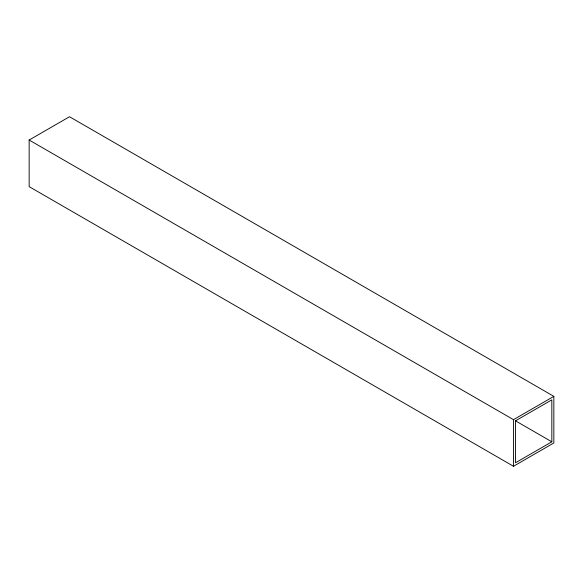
<?xml version="1.0" encoding="UTF-8"?>
<svg xmlns="http://www.w3.org/2000/svg" width="583" height="583" viewBox="0 0 583 583"><rect width="100%" height="100%" fill="white"/><g stroke="black" fill="none" stroke-linecap="round" stroke-linejoin="round"><path stroke-width="0.87" d="M29.15 140.037L69.508 116.731L553.85 396.36L553.85 442.963L513.492 466.269L29.15 186.64L29.15 140.037L513.492 419.665L553.85 396.36M551.831 441.805L515.503 462.771L515.503 420.831L551.831 399.858L551.831 441.805L515.547 420.853M513.492 419.665L513.492 466.269"/></g></svg>
